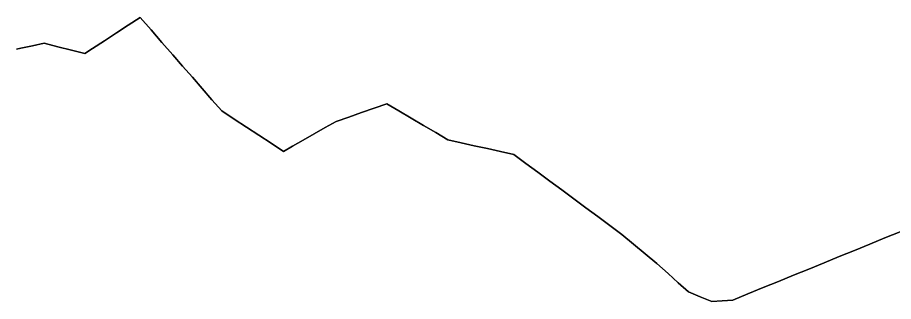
# Model space of a CAD drawing. Header units: inches. Extents: x 130170 to 284068, y 377793 to 804530.
# Drawn here: x 248809 to 249339, y 749809 to 749981 of the extents above; entities that cross this region are included whole.
import ezdxf

# ---------------------------------------------------------------- set-up
doc = ezdxf.new("R2010")
doc.units = ezdxf.units.IN
doc.header["$MEASUREMENT"] = 0
doc.layers.add('muni_il', color=7, linetype='Continuous')

msp = doc.modelspace()

# ---------------------------------------------------------------- linework, layer by layer
at = {"layer": 'muni_il'}
for points in [[(249343.14, 749851.22), (249333.93, 749847.46), (249324.72, 749843.7), (249315.51, 749839.94), (249306.3, 749836.18), (249297.09, 749832.42), (249287.88, 749828.66), (249278.67, 749824.9), (249269.46, 749821.14), (249260.25, 749817.38), (249251.04, 749813.62), (249241.83, 749809.86), (249235.5, 749809.43), (249229.16, 749809), (249222.08, 749811.9), (249214.99, 749814.79), (249208.91, 749820.39), (249202.82, 749825.99), (249195.81, 749831.9), (249188.8, 749837.81), (249181.79, 749843.72), (249174.78, 749849.63), (249167.51, 749855.01), (249160.23, 749860.38), (249152.96, 749865.75), (249145.69, 749871.12), (249138.42, 749876.5), (249131.14, 749881.87), (249123.87, 749887.24), (249116.6, 749892.61), (249109.33, 749897.99), (249101.37, 749899.76), (249093.41, 749901.53), (249085.45, 749903.3), (249077.49, 749905.07), (249069.53, 749906.84), (249062.11, 749911.22), (249054.7, 749915.59), (249047.29, 749919.96), (249039.87, 749924.33), (249032.46, 749928.71), (249024.81, 749926.03), (249017.17, 749923.36), (249009.53, 749920.68), (249001.89, 749918.01), (248995.23, 749914.24), (248988.57, 749910.47), (248981.91, 749906.7), (248975.39, 749903), (248969.9, 749899.9), (248962.45, 749904.79), (248954.99, 749909.68), (248947.54, 749914.57), (248940.08, 749919.47), (248932.63, 749924.36), (248926.69, 749931.15), (248920.76, 749937.95), (248914.82, 749944.75), (248908.89, 749951.54), (248902.95, 749958.34), (248896.38, 749965.87), (248889.81, 749973.39), (248883.24, 749980.92), (248876.03, 749976.23), (248868.83, 749971.55), (248861.62, 749966.86), (248854.41, 749962.18), (248849.78, 749959.16), (248841.6, 749961.21), (248833.43, 749963.25), (248825.25, 749965.3), (248818.16, 749963.82), (248811.07, 749962.34), (248808.36, 749961.78)], [(248808.36, 749961.78), (248811.07, 749962.34), (248818.16, 749963.82), (248825.25, 749965.3), (248833.43, 749963.25), (248841.6, 749961.21), (248849.78, 749959.16), (248854.41, 749962.18), (248861.62, 749966.86), (248868.83, 749971.55), (248876.03, 749976.23), (248883.24, 749980.92), (248889.81, 749973.39), (248896.38, 749965.87), (248902.95, 749958.34), (248908.89, 749951.54), (248914.82, 749944.75), (248920.76, 749937.95), (248926.69, 749931.15), (248932.63, 749924.36), (248940.08, 749919.47), (248947.54, 749914.57), (248954.99, 749909.68), (248962.45, 749904.79), (248969.9, 749899.9), (248975.39, 749903), (248981.91, 749906.7), (248988.57, 749910.47), (248995.23, 749914.24), (249001.89, 749918.01), (249009.53, 749920.68), (249017.17, 749923.36), (249024.81, 749926.03), (249032.46, 749928.71), (249039.87, 749924.33), (249047.29, 749919.96), (249054.7, 749915.59), (249062.11, 749911.22), (249069.53, 749906.84), (249077.49, 749905.07), (249085.45, 749903.3), (249093.41, 749901.53), (249101.37, 749899.76), (249109.33, 749897.99), (249116.6, 749892.61), (249123.87, 749887.24), (249131.14, 749881.87), (249138.42, 749876.5), (249145.69, 749871.12), (249152.96, 749865.75), (249160.23, 749860.38), (249167.51, 749855.01), (249174.78, 749849.63), (249181.79, 749843.72), (249188.8, 749837.81), (249195.81, 749831.9), (249202.82, 749825.99), (249208.91, 749820.39), (249214.99, 749814.79), (249222.08, 749811.9), (249229.16, 749809), (249235.5, 749809.43), (249241.83, 749809.86), (249251.04, 749813.62), (249260.25, 749817.38), (249269.46, 749821.14), (249278.67, 749824.9), (249287.88, 749828.66), (249297.09, 749832.42), (249306.3, 749836.18), (249315.51, 749839.94), (249324.72, 749843.7), (249333.93, 749847.46), (249343.14, 749851.22)]]:
    msp.add_lwpolyline(points, dxfattribs=at)

doc.saveas('drawing.dxf')
